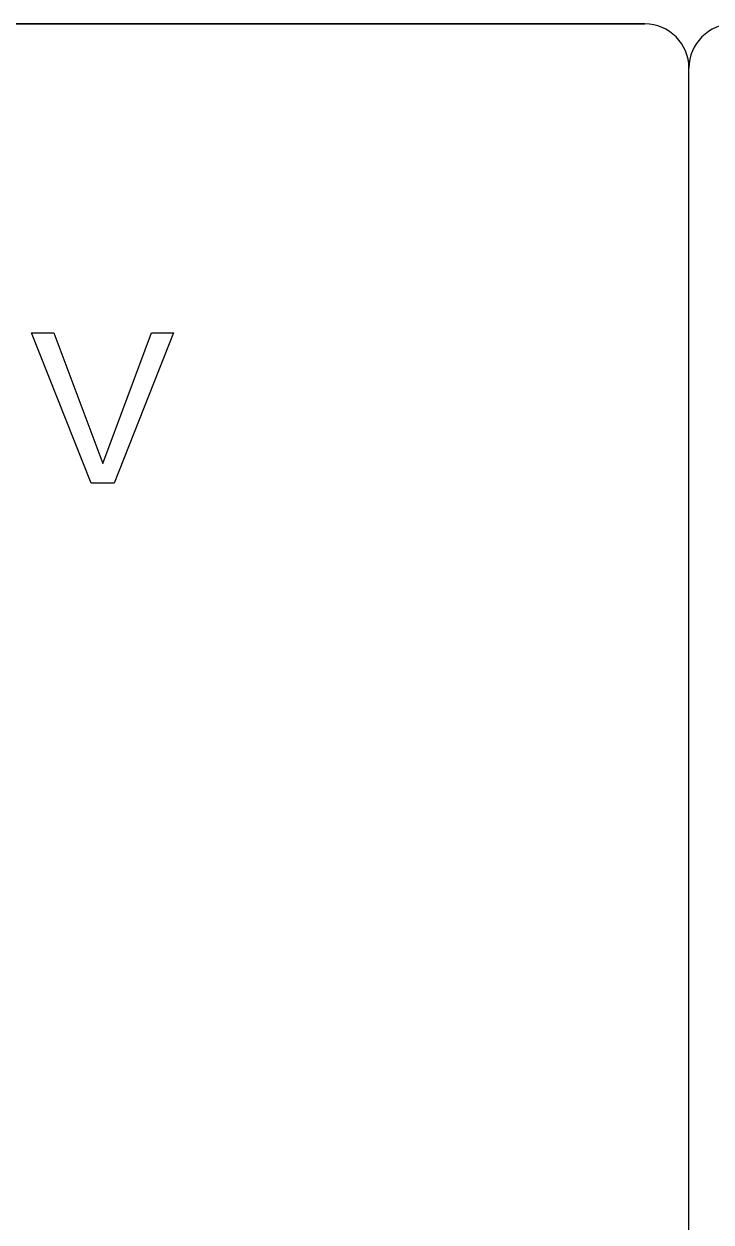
# Model space of a CAD drawing. Extents: x 10 to 656, y -396 to 292.
# Drawn here: x 284.289 to 285.865, y 115.463 to 118.21 of the extents above; entities that cross this region are included whole.
import ezdxf

# ---------------------------------------------------------------- set-up
doc = ezdxf.new("R2010")
doc.units = 0
doc.header["$LTSCALE"] = 5
doc.header["$MEASUREMENT"] = 0
doc.layers.get('0').update_dxf_attribs({"linetype": 'CONTINUOUS'})

msp = doc.modelspace()

# ---------------------------------------------------------------- linework, layer by layer
at = {"color": 7, "linetype": 'Continuous'}
for p, q in [((282.8788, 118.2098), (285.713, 118.2098)), ((285.713, 118.2098), (282.8788, 118.2098)), ((285.8142, 91.5889), (285.8142, 118.1086)), ((285.8142, 101.4882), (285.8142, 118.1086)), ((285.8142, 91.5889), (285.8142, 118.1086)), ((285.8142, 101.4882), (285.8142, 118.1086)), ((284.443, 117.1571), (284.3064, 117.5012)), ((284.3064, 117.5012), (284.3573, 117.5012)), ((284.3573, 117.5012), (284.47, 117.2022)), ((284.47, 117.2022), (284.5813, 117.5012)), ((284.6322, 117.5012), (284.4956, 117.1571)), ((284.5813, 117.5012), (284.6322, 117.5012)), ((284.4956, 117.1571), (284.443, 117.1571))]:
    msp.add_line(p, q, dxfattribs=at)
for centre, start, end in [((285.713, 118.1086), 0, 90), ((285.713, 118.1086), 0, 90), ((285.9154, 118.1086), 90, 180), ((285.9154, 118.1086), 90, 180)]:
    msp.add_arc(centre, 0.1012, start, end, dxfattribs=at)

doc.saveas('drawing.dxf')
